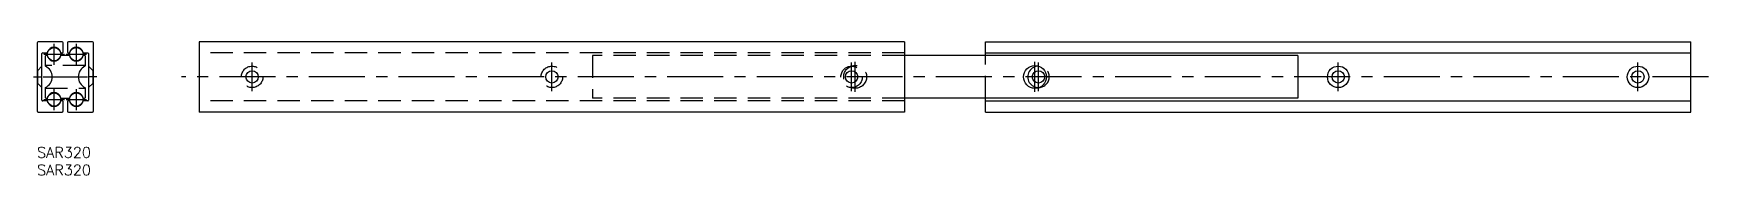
# Model space of a CAD drawing. Extents: x -1 to 474, y -8 to 30.
import ezdxf

# ---------------------------------------------------------------- set-up
doc = ezdxf.new("R2010")
doc.units = 0
doc.header["$LTSCALE"] = 0.5
doc.linetypes.add('CENTER', pattern=[50.8, 31.75, -6.35, 6.35, -6.35])
doc.linetypes.add('DASHED', pattern=[19.05, 12.7, -6.35])
for name, color, linetype in [('MSM_CENTER', 1, 'CENTER'), ('MSM_CONTINUOUS', 7, 'CONTINUOUS'), ('MSM_DASHED', 4, 'DASHED'), ('MSM_PART_NUMBER', 7, 'CONTINUOUS')]:
    doc.layers.add(name, color=color, linetype=linetype)
doc.styles.get("Standard").update_dxf_attribs({"font": 'txt.shx', "height": 3, "bigfont": 'bigfont.shx'})

# ---------------------------------------------------------------- blocks, each defined once
blk = doc.blocks.new('*U3')
at = {"layer": 'MSM_PART_NUMBER'}
blk.add_text('SAR320', height=3, dxfattribs=at).set_placement((0, -3))
blk = doc.blocks.new('*U4')
at = {"layer": 'MSM_PART_NUMBER'}
blk.add_text('SAR320', height=3, dxfattribs=at).set_placement((0, -8))

msp = doc.modelspace()

# ---------------------------------------------------------------- linework, layer by layer
at = {"layer": 'MSM_CENTER'}
for p, q in [((4.85, 23.47), (4.85, 29.44)), ((11.15, 23.47), (11.15, 29.44)), ((1.95, 26.45), (7.75, 26.45)), ((8.25, 26.45), (14.05, 26.45)), ((61, 15.95), (61, 24.05)), ((146, 15.95), (146, 24.05)), ((231, 15.95), (231, 24.05)), ((232, 15.75), (232, 24.25)), ((283, 15.75), (283, 24.25)), ((284, 15.95), (284, 24.05)), ((369, 15.95), (369, 24.05)), ((454, 15.95), (454, 24.05)), ((-1, 20), (1.47, 20)), ((1.73, 20), (14.27, 20)), ((17, 20), (14.53, 20)), ((474, 20), (41, 20)), ((4.85, 10.57), (4.85, 16.54)), ((11.15, 10.57), (11.15, 16.54)), ((1.95, 13.55), (7.75, 13.55)), ((8.25, 13.55), (14.05, 13.55))]:
    msp.add_line(p, q, dxfattribs=at)
at = {"layer": 'MSM_CONTINUOUS'}
for p, q in [((0, 29.7), (0, 10.3)), ((7.1, 30), (0.3, 30)), ((7.4, 27.05), (7.4, 29.7)), ((8.6, 29.7), (8.6, 27.05)), ((15.7, 30), (8.9, 30)), ((16, 10.3), (16, 29.7)), ((46, 30), (46, 10)), ((246, 30), (46, 30)), ((246, 30), (246, 10)), ((269, 30), (469, 30)), ((269, 26.05), (269, 30)), ((469, 10), (469, 30)), ((1.4, 13.35), (1.4, 26.65)), ((1.6, 26.85), (2.81, 26.85)), ((2.3, 25.85), (2.3, 23.21)), ((2.81, 26.05), (2.5, 26.05)), ((6.89, 26.85), (7.2, 26.85)), ((9.11, 26.05), (6.89, 26.05)), ((8.8, 26.85), (9.11, 26.85)), ((13.19, 26.85), (14.4, 26.85)), ((13.5, 26.05), (13.19, 26.05)), ((13.7, 23.21), (13.7, 25.85)), ((14.6, 26.65), (14.6, 13.35)), ((357.5, 26.05), (246, 26.05)), ((269, 26.85), (469, 26.85)), ((357.5, 26.05), (357.5, 13.95)), ((2.3, 16.79), (2.3, 14.15)), ((13.7, 14.15), (13.7, 16.79)), ((0.3, 10), (7.1, 10)), ((2.81, 13.15), (1.6, 13.15)), ((2.5, 13.95), (2.81, 13.95)), ((6.89, 13.95), (9.11, 13.95)), ((7.2, 13.15), (6.89, 13.15)), ((7.4, 10.3), (7.4, 12.95)), ((8.6, 12.95), (8.6, 10.3)), ((9.11, 13.15), (8.8, 13.15)), ((8.9, 10), (15.7, 10)), ((13.19, 13.95), (13.5, 13.95)), ((14.4, 13.15), (13.19, 13.15)), ((246, 10), (46, 10)), ((357.5, 13.95), (246, 13.95)), ((269, 10), (269, 13.95)), ((269, 13.15), (469, 13.15)), ((269, 10), (469, 10))]:
    msp.add_line(p, q, dxfattribs=at)
for centre, radius in [((4.85, 26.45), 1.9), ((11.15, 26.45), 1.9), ((61, 20), 1.75), ((146, 20), 1.75), ((231, 20), 1.75), ((283, 20), 3.25), ((284, 20), 1.75), ((369, 20), 3.05), ((369, 20), 1.75), ((454, 20), 3.05), ((454, 20), 1.75), ((4.85, 13.55), 1.9), ((11.15, 13.55), 1.9)]:
    msp.add_circle(centre, radius, dxfattribs=at)
for centre, radius, start, end in [((0.3, 29.7), 0.3, 90, 180), ((7.1, 29.7), 0.3, 360, 90), ((8.9, 29.7), 0.3, 90, 180), ((15.7, 29.7), 0.3, 360, 90), ((1.6, 26.65), 0.2, 90, 180), ((2.5, 25.85), 0.2, 90, 180), ((2.81, 27.05), 0.2, 270, 345.8041), ((2.81, 25.85), 0.2, 14.1959, 90), ((4.85, 26.54), 1.9, 14.1959, 165.8041), ((4.85, 26.37), 1.9, 194.1959, 345.8041), ((6.89, 27.05), 0.2, 194.1959, 270), ((6.89, 25.85), 0.2, 90, 165.8041), ((7.2, 27.05), 0.2, 270, 0), ((8.8, 27.05), 0.2, 180, 270), ((9.11, 27.05), 0.2, 270, 345.8041), ((9.11, 25.85), 0.2, 14.1959, 90), ((11.15, 26.54), 1.9, 14.1959, 165.8041), ((11.15, 26.37), 1.9, 194.1959, 345.8041), ((13.19, 27.05), 0.2, 194.1959, 270), ((13.19, 25.85), 0.2, 90, 165.8041), ((13.5, 25.85), 0.2, 0, 90), ((14.4, 26.65), 0.2, 360, 90), ((2.5, 23.21), 0.2, 180, 243.8174), ((0.92, 20), 3.38, 296.1825, 63.8175), ((15.08, 20), 3.38, 116.1825, 243.8175), ((13.5, 23.21), 0.2, 296.1825, 0), ((284, 20), 3.05, 87.5571, 272.4429), ((2.5, 16.79), 0.2, 116.1825, 180), ((4.85, 13.64), 1.9, 14.1959, 165.8041), ((11.15, 13.64), 1.9, 14.1959, 165.8041), ((13.5, 16.79), 0.2, 0, 63.8175), ((0.3, 10.3), 0.3, 180, 270), ((1.6, 13.35), 0.2, 180, 270), ((2.5, 14.15), 0.2, 180, 270), ((2.81, 14.15), 0.2, 270, 345.8041), ((2.81, 12.95), 0.2, 14.1959, 90), ((4.85, 13.47), 1.9, 194.1959, 345.8041), ((6.89, 14.15), 0.2, 194.1959, 270), ((6.89, 12.95), 0.2, 90, 165.8041), ((7.1, 10.3), 0.3, 270, 0), ((7.2, 12.95), 0.2, 0, 90), ((8.8, 12.95), 0.2, 90, 180), ((8.9, 10.3), 0.3, 180, 270), ((9.11, 14.15), 0.2, 270, 345.8041), ((9.11, 12.95), 0.2, 14.1959, 90), ((11.15, 13.47), 1.9, 194.1959, 345.8041), ((13.19, 14.15), 0.2, 194.1959, 270), ((13.19, 12.95), 0.2, 90, 165.8041), ((13.5, 14.15), 0.2, 270, 0), ((14.4, 13.35), 0.2, 270, 0), ((15.7, 10.3), 0.3, 270, 0)]:
    msp.add_arc(centre, radius, start, end, dxfattribs=at)
at = {"layer": 'MSM_DASHED'}
for p, q in [((246, 26.85), (46, 26.85)), ((157.5, 26.05), (157.5, 13.95)), ((246, 26.05), (157.5, 26.05)), ((269, 13.95), (269, 26.05)), ((0.1, 21.75), (0, 21.75)), ((1.4, 23.05), (0.1, 21.75)), ((0.1, 21.75), (0.1, 18.25)), ((13.7, 23.25), (2.3, 23.25)), ((15.9, 21.75), (14.6, 23.05)), ((16, 21.75), (15.9, 21.75)), ((15.9, 18.25), (15.9, 21.75)), ((0, 18.25), (0.1, 18.25)), ((0.1, 18.25), (1.4, 16.95)), ((2.3, 16.75), (13.7, 16.75)), ((14.6, 16.95), (15.9, 18.25)), ((15.9, 18.25), (16, 18.25)), ((246, 13.15), (46, 13.15)), ((246, 13.95), (157.5, 13.95))]:
    msp.add_line(p, q, dxfattribs=at)
for centre, radius in [((61, 20), 3.05), ((146, 20), 3.05), ((231, 20), 3.05), ((232, 20), 3.25)]:
    msp.add_circle(centre, radius, dxfattribs=at)
msp.add_arc((284, 20), 3.05, 272.4429, 87.5571, dxfattribs=at)

# ---------------------------------------------------------------- block references
at = {"layer": 'MSM_CONTINUOUS'}
for name in ['*U3', '*U4']:
    msp.add_blockref(name, (0, 0), dxfattribs=at)

doc.saveas('drawing.dxf')
